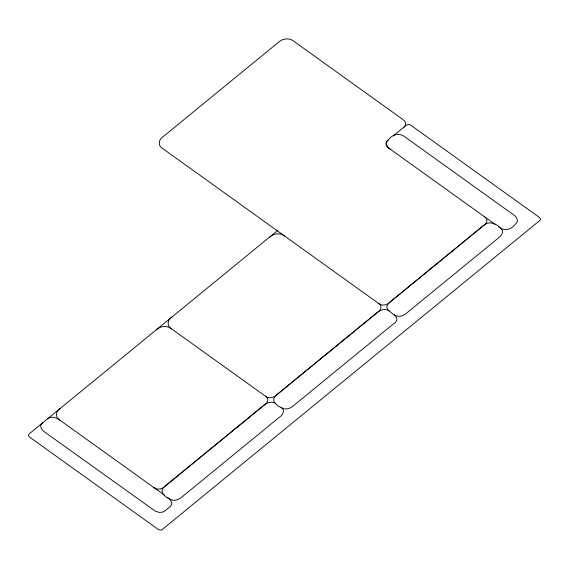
<?xml version="1.0" encoding="UTF-8"?>
<svg xmlns="http://www.w3.org/2000/svg" width="569" height="569" viewBox="0 0 569 569"><rect width="100%" height="100%" fill="white"/><g stroke="black" fill="none" stroke-linecap="round" stroke-linejoin="round"><path stroke-width="0.85" d="M403.585 127.42C406.75 125.507 406.131 121.062 402.944 119.533L293.953 41.338C289.408 37.54 282.558 38.379 278.405 42.334L163.111 136.695C158.431 139.263 157.663 146.141 162.826 148.651L378.684 303.505C382.297 305.297 381.379 310.02 378.243 311.762L276.157 395.306C273.305 398.001 268.611 398.826 265.439 396.195L171.689 328.932C166.561 326.442 167.265 319.614 171.909 317.033M167.777 497.555L170.351 499.881L171.731 502.178L171.795 504.241L170.636 506.175L164.775 511.026L162.492 512.178L158.971 512.37L155.017 510.955L45.243 432.426C42.049 430.697 38.514 425.84 42.476 422.966M498.515 226.818C504.098 231.519 511.382 229.791 515.606 223.909C519.675 221.078 516.175 216.106 512.925 214.378L405.676 137.435C400.128 132.563 392.638 133.815 388.314 139.917A11.814 9.054 0.4 0 0 387.973 140.209C384.331 142.919 387.389 147.535 390.398 149.249A28.109 21.53 0.4 0 0 390.839 149.576L484.255 216.59A14.467 11.081 0.4 0 1 484.575 216.825C488.124 218.66 487.505 223.418 484.148 225.082L389.409 302.623C386.586 305.276 381.963 306.136 378.79 303.583M156.205 329.885L171.66 317.239M60.293 408.378C55.641 410.96 54.944 417.795 60.072 420.285L153.822 487.541C156.994 490.172 161.696 489.347 164.548 486.659L264.99 404.445C268.056 402.731 269.101 398.094 265.545 396.266M42.661 422.81L60.037 408.592M387.973 140.209C383.833 142.833 386.756 147.904 390.398 149.249M42.625 422.845L29.126 433.941L28.45 435.385L29.197 436.8L158.075 529.319L159.932 530.13L161.745 529.91L540.315 220.061L540.465 218.738L539.32 217.365L410.42 124.938L408.471 124.398L406.586 125.009L393.186 135.934M60.357 408.329L156.141 329.935M171.973 316.983L277.302 230.772M269.706 236.996C273.753 233.333 280.218 232.55 284.628 236.035M156.454 329.679C160.558 325.959 167.115 325.248 171.539 328.825M47.59 418.784C51.295 415.719 56.523 417.575 59.923 420.178M394.459 314.821C398.328 317.794 403.613 315.859 406.871 312.9L498.679 237.764C501.659 235.886 504.561 231.078 500.77 228.461C496.851 223.695 489.361 220.601 484.148 225.082A24.204 18.542 0.4 0 0 482.619 226.234L390.803 301.378A24.14 18.492 0.4 0 0 389.409 302.623C378.556 311.876 407.055 315.276 392.774 324.437L293.625 405.59C290.474 408.386 285.524 410.398 281.655 407.795C276.591 405.733 270.012 400.128 276.157 395.306A24.204 18.542 0.4 0 1 277.558 394.061L376.706 312.914A24.204 18.542 0.4 0 1 378.243 311.762C381.301 309.436 385.874 308.483 389.125 310.994M275.88 403.677C272.629 401.173 268.056 402.119 264.99 404.445A24.154 18.5 0.4 0 0 263.461 405.597L165.942 485.414A24.133 18.485 0.4 0 0 164.541 486.651C158.395 491.474 164.974 497.093 170.039 499.148C173.908 501.744 178.858 499.738 182.009 496.936L279.528 417.127C282.772 415.192 285.446 409.943 281.207 407.504M484.575 216.825L494.916 224.243M154.028 487.683L164.157 494.952"/></g></svg>
